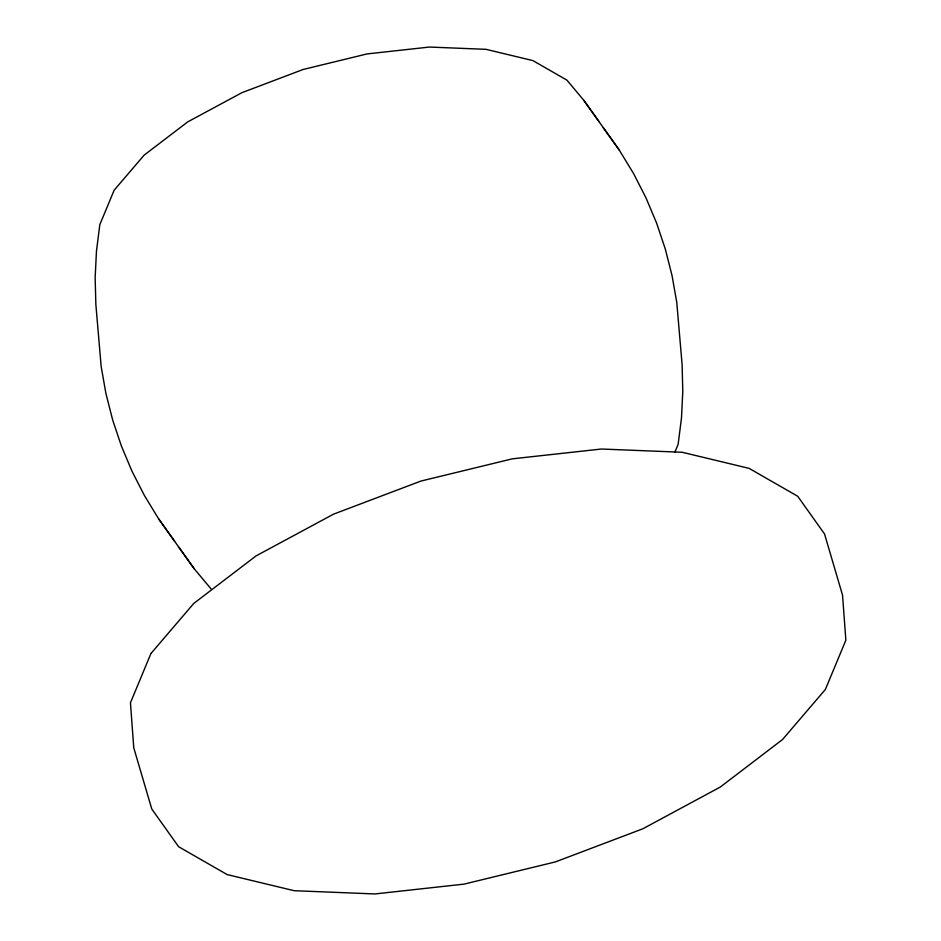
<?xml version="1.0" encoding="UTF-8"?>
<svg xmlns="http://www.w3.org/2000/svg" width="941" height="941" viewBox="0 0 941 941"><rect width="100%" height="100%" fill="white"/><g stroke="black" fill="none" stroke-linecap="round" stroke-linejoin="round"><path stroke-width="1.41" d="M674.826 452.292L678.132 444.34L681.484 417.969L682.801 391.362L682.107 364.649L676.779 302.437L672.015 275.466L665.287 248.977L656.606 223.099L646.02 197.928L633.575 173.579L619.331 150.16L583.738 100.228L566.882 80.103L532.9 60.6L486.038 49.332L429.496 47.05L367.108 53.919L303.143 69.481L241.966 92.665L187.718 121.883L144.126 155.159L114.143 190.211L99.817 224.664L96.476 251.047L95.147 277.642L95.853 304.366L101.169 366.567L105.933 393.538L112.673 420.027L121.354 445.916L131.928 471.088L144.373 495.436L158.629 518.856L194.222 568.787L211.078 588.913M583.738 100.228L599.064 121.671M603.334 127.764L619.331 150.16M158.629 518.856L174.626 541.24M178.896 547.333L194.222 568.787M150.925 653.536L130.458 702.751L133.751 747.754L151.783 809.025L178.625 846.735L227.169 874.589L294.11 890.692L374.894 893.95L464.007 884.128L555.39 861.909L642.797 828.798L720.277 787.052L782.559 739.508L825.386 689.435L845.853 640.221L842.56 595.218L824.528 533.947L797.686 496.236L749.142 468.383L682.201 452.268L601.417 449.022L512.304 458.843L420.933 481.063L333.514 514.174L256.034 555.919L193.752 603.452L150.925 653.536"/></g></svg>
